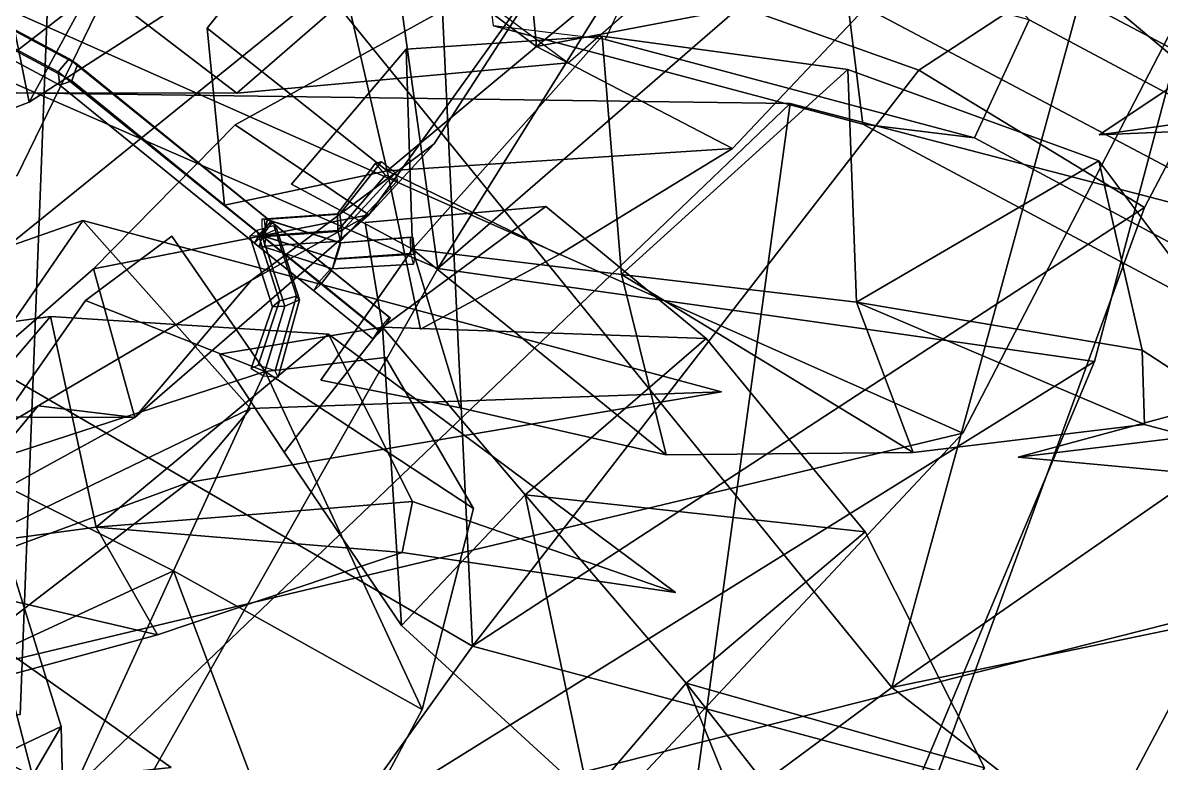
# Model space of a CAD drawing. Header units: metres. Extents: x -208 to 315, y -224 to 287.
# Drawn here: x 107.14 to 137.41, y 108.65 to 128.33 of the extents above; entities that cross this region are included whole.
import ezdxf

# ---------------------------------------------------------------- set-up
doc = ezdxf.new("R2010")
doc.units = ezdxf.units.M

msp = doc.modelspace()

# ---------------------------------------------------------------- linework, layer by layer
at = {"layer": 'Breeder_Intrnd', "color": 3}
for points in [[(119.2463, 131.6201, 609.4126), (129.0605, 129.0043, 626.4053), (129.4724, 125.6354, 625.6489), (119.6581, 128.2512, 608.6561)], [(122.628, 127.8862, 606.8847), (132.4422, 125.2704, 623.8774), (133.8935, 128.4103, 623.5225), (124.0793, 131.0261, 606.5298)], [(131.8342, 130.7452, 625.0714), (143.1471, 124.7561, 640.7779), (140.3734, 123.0152, 642.1119), (129.0605, 129.0043, 626.4053)], [(133.8935, 128.4103, 623.5225), (144.8621, 122.5615, 638.6962), (143.1471, 124.7561, 640.7779), (131.8342, 130.7452, 625.0714)], [(112.8382, 126.4585, 588.6315), (121.6421, 127.2703, 607.9952), (124.3185, 129.5933, 606.681), (115.5146, 128.7815, 587.3173)], [(110.0895, 128.5638, 589.9835), (118.819, 129.3723, 609.1901), (121.6421, 127.2703, 607.9952), (112.8382, 126.4585, 588.6315)], [(129.0605, 129.0043, 626.4053), (140.3734, 123.0152, 642.1119), (140.4409, 119.7866, 640.8225), (129.4724, 125.6354, 625.6489)], [(103.504, 126.4682, 569.6398), (112.8382, 126.4585, 588.6315), (115.5146, 128.7815, 587.3173), (106.1804, 128.7912, 568.3255)], [(100.7553, 128.5735, 570.9918), (110.0895, 128.5638, 589.9835), (112.8382, 126.4585, 588.6315), (103.504, 126.4682, 569.6398)], [(132.4422, 125.2704, 623.8774), (143.1992, 119.5077, 638.7236), (144.8621, 122.5615, 638.6962), (133.8935, 128.4103, 623.5225)], [(119.6581, 128.2512, 608.6561), (129.4724, 125.6354, 625.6489), (132.4422, 125.2704, 623.8774), (122.628, 127.8862, 606.8847)], [(129.4724, 125.6354, 625.6489), (140.4409, 119.7866, 640.8225), (143.1992, 119.5077, 638.7236), (132.4422, 125.2704, 623.8774)]]:
    msp.add_3dface(points, dxfattribs=at)
at = {"layer": 'Breeder_Leaf', "color": 3}
for points in [[(89.7204, 136.2457, 86.4083), (154.0528, 159.7351, 98.03906), (132.1334, 117.4196, 105.927)], [(89.7204, 136.2457, 86.4083), (132.1334, 117.4196, 105.927), (154.0528, 159.7351, 98.03906)], [(107.3074, 138.9071, 146.5523), (141.2963, 151.0705, 141.5739), (130.2476, 110.6597, 157.3264)], [(107.3074, 138.9071, 146.5523), (130.2476, 110.6597, 157.3264), (141.2963, 151.0705, 141.5739)], [(130.2476, 110.6597, 157.3264), (141.2963, 151.0705, 141.5739), (162.5926, 133.1318, 142.7874)], [(130.2476, 110.6597, 157.3264), (162.5926, 133.1318, 142.7874), (141.2963, 151.0705, 141.5739)], [(95.6958, 131.6287, 228.0998), (114.1732, 150.6423, 226.1521), (118.1804, 121.7968, 240.9158)], [(95.6958, 131.6287, 228.0998), (118.1804, 121.7968, 240.9158), (114.1732, 150.6423, 226.1521)], [(118.1804, 121.7968, 240.9158), (114.1732, 150.6423, 226.1521), (133.483, 146.3416, 230.8463)], [(118.1804, 121.7968, 240.9158), (133.483, 146.3416, 230.8463), (114.1732, 150.6423, 226.1521)], [(133.483, 146.3416, 230.8463), (141.7182, 142.2077, 248.3609), (118.1804, 121.7968, 240.9158)], [(133.483, 146.3416, 230.8463), (118.1804, 121.7968, 240.9158), (141.7182, 142.2077, 248.3609)], [(108.3868, 143.9746, 176.6775), (74.4302, 108.7597, 167.5458), (78.5801, 140.8861, 157.9417)], [(108.3868, 143.9746, 176.6775), (78.5801, 140.8861, 157.9417), (74.4302, 108.7597, 167.5458)], [(74.4302, 108.7597, 167.5458), (108.3868, 143.9746, 176.6775), (107.0762, 109.9461, 182.8236)], [(74.4302, 108.7597, 167.5458), (107.0762, 109.9461, 182.8236), (108.3868, 143.9746, 176.6775)], [(118.1804, 121.7968, 240.9158), (141.7182, 142.2077, 248.3609), (135.6362, 119.3306, 259.7283)], [(118.1804, 121.7968, 240.9158), (135.6362, 119.3306, 259.7283), (141.7182, 142.2077, 248.3609)], [(79.09665, 120.4481, 152.2896), (107.3074, 138.9071, 146.5523), (104.2767, 91.4248, 167.1801)], [(79.09665, 120.4481, 152.2896), (104.2767, 91.4248, 167.1801), (107.3074, 138.9071, 146.5523)], [(104.2767, 91.4248, 167.1801), (107.3074, 138.9071, 146.5523), (130.2476, 110.6597, 157.3264)], [(104.2767, 91.4248, 167.1801), (130.2476, 110.6597, 157.3264), (107.3074, 138.9071, 146.5523)], [(132.1334, 117.4196, 105.927), (68.177, 102.1673, 97.992), (89.7204, 136.2457, 86.4083)], [(132.1334, 117.4196, 105.927), (89.7204, 136.2457, 86.4083), (68.177, 102.1673, 97.992)], [(115.0789, 131.9913, 566.8145), (120.0394, 135.796, 564.4664), (120.8015, 127.6962, 570.4965)], [(115.0789, 131.9913, 566.8145), (120.8015, 127.6962, 570.4965), (120.0394, 135.796, 564.4664)], [(120.8015, 127.6962, 570.4965), (120.0394, 135.796, 564.4664), (125.2648, 131.4158, 567.3699)], [(120.8015, 127.6962, 570.4965), (125.2648, 131.4158, 567.3699), (120.0394, 135.796, 564.4664)], [(118.163, 131.6312, 312.8391), (143.0243, 134.9624, 300.465), (130.9641, 127.0671, 315.0619)], [(118.163, 131.6312, 312.8391), (130.9641, 127.0671, 315.0619), (143.0243, 134.9624, 300.465)], [(143.0243, 134.9624, 300.465), (136.9622, 123.4174, 326.48), (130.9641, 127.0671, 315.0619)], [(143.0243, 134.9624, 300.465), (130.9641, 127.0671, 315.0619), (136.9622, 123.4174, 326.48)], [(111.7578, 134.3602, 621.3136), (107.3183, 126.2226, 617.4152), (106.3274, 131.0475, 622.8831)], [(111.7578, 134.3602, 621.3136), (106.3274, 131.0475, 622.8831), (107.3183, 126.2226, 617.4152)], [(112.4922, 129.5676, 614.9616), (107.3183, 126.2226, 617.4152), (111.7578, 134.3602, 621.3136)], [(112.4922, 129.5676, 614.9616), (111.7578, 134.3602, 621.3136), (107.3183, 126.2226, 617.4152)], [(138.0736, 127.1365, 687.14), (130.0194, 133.9011, 690.1888), (137.6642, 131.4426, 690.3589)], [(138.0736, 127.1365, 687.14), (137.6642, 131.4426, 690.3589), (130.0194, 133.9011, 690.1888)], [(162.5926, 133.1318, 142.7874), (172.7513, 119.4898, 163.922), (130.2476, 110.6597, 157.3264)], [(162.5926, 133.1318, 142.7874), (130.2476, 110.6597, 157.3264), (172.7513, 119.4898, 163.922)], [(116.8309, 124.3986, 573.2885), (112.0434, 128.1859, 569.4856), (115.0789, 131.9913, 566.8145)], [(116.8309, 124.3986, 573.2885), (115.0789, 131.9913, 566.8145), (112.0434, 128.1859, 569.4856)], [(116.8309, 124.3986, 573.2885), (115.0789, 131.9913, 566.8145), (120.8015, 127.6962, 570.4965)], [(116.8309, 124.3986, 573.2885), (120.8015, 127.6962, 570.4965), (115.0789, 131.9913, 566.8145)], [(106.512, 101.2159, 247.829), (95.6958, 131.6287, 228.0998), (118.1804, 121.7968, 240.9158)], [(106.512, 101.2159, 247.829), (118.1804, 121.7968, 240.9158), (95.6958, 131.6287, 228.0998)], [(104.2584, 120.3912, 314.9655), (118.163, 131.6312, 312.8391), (119.1029, 111.7603, 322.499)], [(104.2584, 120.3912, 314.9655), (119.1029, 111.7603, 322.499), (118.163, 131.6312, 312.8391)], [(119.1029, 111.7603, 322.499), (118.163, 131.6312, 312.8391), (130.9641, 127.0671, 315.0619)], [(119.1029, 111.7603, 322.499), (130.9641, 127.0671, 315.0619), (118.163, 131.6312, 312.8391)], [(130.2694, 129.5105, 571.7233), (120.8015, 127.6962, 570.4965), (125.2648, 131.4158, 567.3699)], [(130.2694, 129.5105, 571.7233), (125.2648, 131.4158, 567.3699), (120.8015, 127.6962, 570.4965)], [(107.3183, 126.2226, 617.4152), (101.6133, 124.0195, 620.9557), (106.3274, 131.0475, 622.8831)], [(107.3183, 126.2226, 617.4152), (106.3274, 131.0475, 622.8831), (101.6133, 124.0195, 620.9557)], [(102.5515, 124.1689, 489.1174), (102.5794, 131.1566, 483.2004), (107.7359, 129.7987, 485.2195)], [(102.5515, 124.1689, 489.1174), (107.7359, 129.7987, 485.2195), (102.5794, 131.1566, 483.2004)], [(107.7359, 129.7987, 485.2195), (109.5852, 129.5954, 490.4482), (102.5515, 124.1689, 489.1174)], [(107.7359, 129.7987, 485.2195), (102.5515, 124.1689, 489.1174), (109.5852, 129.5954, 490.4482)], [(102.5515, 124.1689, 489.1174), (109.5852, 129.5954, 490.4482), (106.9932, 124.2675, 494.8213)], [(102.5515, 124.1689, 489.1174), (106.9932, 124.2675, 494.8213), (109.5852, 129.5954, 490.4482)], [(120.8015, 127.6962, 570.4965), (130.2694, 129.5105, 571.7233), (126.0114, 124.9889, 574.3852)], [(120.8015, 127.6962, 570.4965), (126.0114, 124.9889, 574.3852), (130.2694, 129.5105, 571.7233)], [(116.8309, 124.3986, 573.2885), (112.5113, 123.4842, 570.4897), (112.0434, 128.1859, 569.4856)], [(116.8309, 124.3986, 573.2885), (112.0434, 128.1859, 569.4856), (112.5113, 123.4842, 570.4897)], [(117.5029, 122.3127, 573.8435), (117.3369, 127.631, 569.0048), (122.5505, 127.9712, 567.1254)], [(117.5029, 122.3127, 573.8435), (122.5505, 127.9712, 567.1254), (117.3369, 127.631, 569.0048)], [(117.5029, 122.3127, 573.8435), (122.5505, 127.9712, 567.1254), (123.0563, 121.6427, 572.0698)], [(117.5029, 122.3127, 573.8435), (123.0563, 121.6427, 572.0698), (122.5505, 127.9712, 567.1254)], [(122.5505, 127.9712, 567.1254), (129.0767, 127.0897, 566.0173), (123.0563, 121.6427, 572.0698)], [(122.5505, 127.9712, 567.1254), (123.0563, 121.6427, 572.0698), (129.0767, 127.0897, 566.0173)], [(117.5029, 122.3127, 573.8435), (114.2918, 124.0447, 570.0997), (117.3369, 127.631, 569.0048)], [(117.5029, 122.3127, 573.8435), (117.3369, 127.631, 569.0048), (114.2918, 124.0447, 570.0997)], [(126.0114, 124.9889, 574.3852), (116.8309, 124.3986, 573.2885), (120.8015, 127.6962, 570.4965)], [(126.0114, 124.9889, 574.3852), (120.8015, 127.6962, 570.4965), (116.8309, 124.3986, 573.2885)], [(130.9641, 127.0671, 315.0619), (136.9622, 123.4174, 326.48), (119.1029, 111.7603, 322.499)], [(130.9641, 127.0671, 315.0619), (119.1029, 111.7603, 322.499), (136.9622, 123.4174, 326.48)], [(123.0563, 121.6427, 572.0698), (129.0767, 127.0897, 566.0173), (129.3055, 120.9009, 570.0876)], [(123.0563, 121.6427, 572.0698), (129.3055, 120.9009, 570.0876), (129.0767, 127.0897, 566.0173)], [(129.0767, 127.0897, 566.0173), (135.747, 124.6588, 565.5297), (129.3055, 120.9009, 570.0876)], [(129.0767, 127.0897, 566.0173), (129.3055, 120.9009, 570.0876), (135.747, 124.6588, 565.5297)], [(80.4293, 81.1094, 98.2289), (88.9741, 126.7151, 76.08775), (127.5404, 126.1876, 66.7186)], [(80.4293, 81.1094, 98.2289), (127.5404, 126.1876, 66.7186), (88.9741, 126.7151, 76.08775)], [(80.4293, 81.1094, 98.2289), (127.5404, 126.1876, 66.7186), (120.2349, 73.1195, 87.6779)], [(80.4293, 81.1094, 98.2289), (120.2349, 73.1195, 87.6779), (127.5404, 126.1876, 66.7186)], [(127.5404, 126.1876, 66.7186), (173.3814, 114.26, 60.7874), (120.2349, 73.1195, 87.6779)], [(127.5404, 126.1876, 66.7186), (120.2349, 73.1195, 87.6779), (173.3814, 114.26, 60.7874)], [(93.6429, 102.7205, 325.2616), (103.3232, 125.1858, 327.7505), (108.1635, 109.6297, 332.9379)], [(93.6429, 102.7205, 325.2616), (108.1635, 109.6297, 332.9379), (103.3232, 125.1858, 327.7505)], [(126.0114, 124.9889, 574.3852), (121.4009, 122.1695, 575.981), (116.8309, 124.3986, 573.2885)], [(126.0114, 124.9889, 574.3852), (116.8309, 124.3986, 573.2885), (121.4009, 122.1695, 575.981)], [(116.8309, 124.3986, 573.2885), (121.4009, 122.1695, 575.981), (117.7138, 120.1884, 574.4212)], [(116.8309, 124.3986, 573.2885), (117.7138, 120.1884, 574.4212), (121.4009, 122.1695, 575.981)], [(129.3055, 120.9009, 570.0876), (135.747, 124.6588, 565.5297), (136.8978, 119.631, 567.2671)], [(129.3055, 120.9009, 570.0876), (136.8978, 119.631, 567.2671), (135.747, 124.6588, 565.5297)], [(135.747, 124.6588, 565.5297), (142.0257, 116.2969, 561.9449), (136.8978, 119.631, 567.2671)], [(135.747, 124.6588, 565.5297), (136.8978, 119.631, 567.2671), (142.0257, 116.2969, 561.9449)], [(116.7029, 120.2382, 574.576), (116.2469, 123.019, 570.173), (121.0456, 123.4499, 569.8272)], [(116.7029, 120.2382, 574.576), (121.0456, 123.4499, 569.8272), (116.2469, 123.019, 570.173)], [(116.7029, 120.2382, 574.576), (121.0456, 123.4499, 569.8272), (125.3097, 119.9422, 569.2407)], [(116.7029, 120.2382, 574.576), (125.3097, 119.9422, 569.2407), (121.0456, 123.4499, 569.8272)], [(119.1029, 111.7603, 322.499), (136.9622, 123.4174, 326.48), (131.4843, 108.4414, 334.3567)], [(119.1029, 111.7603, 322.499), (131.4843, 108.4414, 334.3567), (136.9622, 123.4174, 326.48)], [(98.6125, 119.5249, 413.8255), (108.7421, 123.0743, 417.6665), (101.3756, 112.3749, 422.8914)], [(98.6125, 119.5249, 413.8255), (101.3756, 112.3749, 422.8914), (108.7421, 123.0743, 417.6665)], [(101.3756, 112.3749, 422.8914), (108.7421, 123.0743, 417.6665), (113.1984, 118.0826, 423.2561)], [(101.3756, 112.3749, 422.8914), (113.1984, 118.0826, 423.2561), (108.7421, 123.0743, 417.6665)], [(108.7421, 123.0743, 417.6665), (125.7191, 118.5251, 419.8297), (113.1984, 118.0826, 423.2561)], [(108.7421, 123.0743, 417.6665), (113.1984, 118.0826, 423.2561), (125.7191, 118.5251, 419.8297)], [(113.5913, 119.0616, 575.3179), (108.8084, 120.9451, 577.9025), (111.1097, 122.6568, 574.4781)], [(113.5913, 119.0616, 575.3179), (111.1097, 122.6568, 574.4781), (108.8084, 120.9451, 577.9025)], [(117.5029, 122.3127, 573.8435), (118.7681, 118.0972, 577.5493), (115.0656, 118.8325, 575.1611)], [(117.5029, 122.3127, 573.8435), (115.0656, 118.8325, 575.1611), (118.7681, 118.0972, 577.5493)], [(124.2438, 116.8492, 577.0905), (117.5029, 122.3127, 573.8435), (123.0563, 121.6427, 572.0698)], [(124.2438, 116.8492, 577.0905), (123.0563, 121.6427, 572.0698), (117.5029, 122.3127, 573.8435)], [(124.2438, 116.8492, 577.0905), (118.7681, 118.0972, 577.5493), (117.5029, 122.3127, 573.8435)], [(124.2438, 116.8492, 577.0905), (117.5029, 122.3127, 573.8435), (118.7681, 118.0972, 577.5493)], [(135.6362, 119.3306, 259.7283), (106.512, 101.2159, 247.829), (118.1804, 121.7968, 240.9158)], [(135.6362, 119.3306, 259.7283), (118.1804, 121.7968, 240.9158), (106.512, 101.2159, 247.829)], [(130.8133, 116.9061, 575.5094), (123.0563, 121.6427, 572.0698), (129.3055, 120.9009, 570.0876)], [(130.8133, 116.9061, 575.5094), (129.3055, 120.9009, 570.0876), (123.0563, 121.6427, 572.0698)], [(123.0563, 121.6427, 572.0698), (130.8133, 116.9061, 575.5094), (124.2438, 116.8492, 577.0905)], [(123.0563, 121.6427, 572.0698), (124.2438, 116.8492, 577.0905), (130.8133, 116.9061, 575.5094)], [(105.7152, 116.5045, 579.4727), (108.8084, 120.9451, 577.9025), (113.5913, 119.0616, 575.3179)], [(105.7152, 116.5045, 579.4727), (113.5913, 119.0616, 575.3179), (108.8084, 120.9451, 577.9025)], [(136.8978, 119.631, 567.2671), (136.9594, 117.6515, 572.1806), (129.3055, 120.9009, 570.0876)], [(136.8978, 119.631, 567.2671), (129.3055, 120.9009, 570.0876), (136.9594, 117.6515, 572.1806)], [(129.3055, 120.9009, 570.0876), (136.9594, 117.6515, 572.1806), (130.8133, 116.9061, 575.5094)], [(129.3055, 120.9009, 570.0876), (130.8133, 116.9061, 575.5094), (136.9594, 117.6515, 572.1806)], [(100.9524, 119.5694, 488.2876), (107.8825, 120.525, 488.2136), (102.3222, 114.0213, 494.4853)], [(100.9524, 119.5694, 488.2876), (102.3222, 114.0213, 494.4853), (107.8825, 120.525, 488.2136)], [(102.3222, 114.0213, 494.4853), (107.8825, 120.525, 488.2136), (109.0966, 114.9262, 493.4535)], [(102.3222, 114.0213, 494.4853), (109.0966, 114.9262, 493.4535), (107.8825, 120.525, 488.2136)], [(107.8825, 120.525, 488.2136), (115.2751, 120.0567, 489.0553), (109.0966, 114.9262, 493.4535)], [(107.8825, 120.525, 488.2136), (109.0966, 114.9262, 493.4535), (115.2751, 120.0567, 489.0553)], [(94.04667, 107.2723, 317.9857), (104.2584, 120.3912, 314.9655), (109.8644, 98.8431, 327.6453)], [(94.04667, 107.2723, 317.9857), (109.8644, 98.8431, 327.6453), (104.2584, 120.3912, 314.9655)], [(109.8644, 98.8431, 327.6453), (104.2584, 120.3912, 314.9655), (119.1029, 111.7603, 322.499)], [(109.8644, 98.8431, 327.6453), (119.1029, 111.7603, 322.499), (104.2584, 120.3912, 314.9655)], [(116.7029, 120.2382, 574.576), (114.0891, 116.9213, 578.4837), (112.3701, 119.5193, 575.2824)], [(116.7029, 120.2382, 574.576), (112.3701, 119.5193, 575.2824), (114.0891, 116.9213, 578.4837)], [(117.2117, 112.31, 579.3422), (114.0891, 116.9213, 578.4837), (116.7029, 120.2382, 574.576)], [(117.2117, 112.31, 579.3422), (116.7029, 120.2382, 574.576), (114.0891, 116.9213, 578.4837)], [(116.7029, 120.2382, 574.576), (125.3097, 119.9422, 569.2407), (120.5018, 115.7837, 574.1747)], [(116.7029, 120.2382, 574.576), (120.5018, 115.7837, 574.1747), (125.3097, 119.9422, 569.2407)], [(117.2117, 112.31, 579.3422), (116.7029, 120.2382, 574.576), (120.5018, 115.7837, 574.1747)], [(117.2117, 112.31, 579.3422), (120.5018, 115.7837, 574.1747), (116.7029, 120.2382, 574.576)], [(109.0966, 114.9262, 493.4535), (115.2751, 120.0567, 489.0553), (117.5047, 115.6082, 491.8392)], [(109.0966, 114.9262, 493.4535), (117.5047, 115.6082, 491.8392), (115.2751, 120.0567, 489.0553)], [(115.2751, 120.0567, 489.0553), (124.4933, 113.1869, 487.6627), (117.5047, 115.6082, 491.8392)], [(115.2751, 120.0567, 489.0553), (117.5047, 115.6082, 491.8392), (124.4933, 113.1869, 487.6627)], [(125.3097, 119.9422, 569.2407), (129.5412, 114.7979, 569.7176), (120.5018, 115.7837, 574.1747)], [(125.3097, 119.9422, 569.2407), (120.5018, 115.7837, 574.1747), (129.5412, 114.7979, 569.7176)], [(142.0257, 116.2969, 561.9449), (136.9594, 117.6515, 572.1806), (136.8978, 119.631, 567.2671)], [(142.0257, 116.2969, 561.9449), (136.8978, 119.631, 567.2671), (136.9594, 117.6515, 572.1806)], [(106.512, 101.2159, 247.829), (135.6362, 119.3306, 259.7283), (126.0515, 96.5374, 264.8131)], [(106.512, 101.2159, 247.829), (126.0515, 96.5374, 264.8131), (135.6362, 119.3306, 259.7283)], [(113.5913, 119.0616, 575.3179), (116.791, 119.4368, 571.2011), (119.1239, 115.4175, 572.5186)], [(113.5913, 119.0616, 575.3179), (119.1239, 115.4175, 572.5186), (116.791, 119.4368, 571.2011)], [(130.2476, 110.6597, 157.3264), (172.7513, 119.4898, 163.922), (152.7804, 93.1515, 178.1769)], [(130.2476, 110.6597, 157.3264), (152.7804, 93.1515, 178.1769), (172.7513, 119.4898, 163.922)], [(105.7152, 116.5045, 579.4727), (113.5913, 119.0616, 575.3179), (111.1553, 113.7596, 575.9419)], [(105.7152, 116.5045, 579.4727), (111.1553, 113.7596, 575.9419), (113.5913, 119.0616, 575.3179)], [(113.5913, 119.0616, 575.3179), (117.7574, 110.0771, 573.1842), (111.1553, 113.7596, 575.9419)], [(113.5913, 119.0616, 575.3179), (111.1553, 113.7596, 575.9419), (117.7574, 110.0771, 573.1842)], [(113.5913, 119.0616, 575.3179), (119.1239, 115.4175, 572.5186), (117.7574, 110.0771, 573.1842)], [(113.5913, 119.0616, 575.3179), (117.7574, 110.0771, 573.1842), (119.1239, 115.4175, 572.5186)], [(125.7191, 118.5251, 419.8297), (111.5383, 116.1137, 431.3427), (113.1984, 118.0826, 423.2561)], [(125.7191, 118.5251, 419.8297), (113.1984, 118.0826, 423.2561), (111.5383, 116.1137, 431.3427)], [(113.1984, 118.0826, 423.2561), (111.5383, 116.1137, 431.3427), (101.3756, 112.3749, 422.8914)], [(113.1984, 118.0826, 423.2561), (101.3756, 112.3749, 422.8914), (111.5383, 116.1137, 431.3427)], [(132.1334, 117.4196, 105.927), (104.7652, 88.2354, 110.5938), (68.177, 102.1673, 97.992)], [(132.1334, 117.4196, 105.927), (68.177, 102.1673, 97.992), (104.7652, 88.2354, 110.5938)], [(111.1553, 113.7596, 575.9419), (103.5593, 110.2592, 580.8901), (105.7152, 116.5045, 579.4727)], [(111.1553, 113.7596, 575.9419), (105.7152, 116.5045, 579.4727), (103.5593, 110.2592, 580.8901)], [(101.3756, 112.3749, 422.8914), (111.5383, 116.1137, 431.3427), (102.7686, 109.3681, 433.4388)], [(101.3756, 112.3749, 422.8914), (102.7686, 109.3681, 433.4388), (111.5383, 116.1137, 431.3427)], [(117.5047, 115.6082, 491.8392), (117.2266, 114.2535, 497.2141), (109.0966, 114.9262, 493.4535)], [(117.5047, 115.6082, 491.8392), (109.0966, 114.9262, 493.4535), (117.2266, 114.2535, 497.2141)], [(120.5018, 115.7837, 574.1747), (122.1952, 107.7466, 579.3683), (117.2117, 112.31, 579.3422)], [(120.5018, 115.7837, 574.1747), (117.2117, 112.31, 579.3422), (122.1952, 107.7466, 579.3683)], [(124.4933, 113.1869, 487.6627), (117.2266, 114.2535, 497.2141), (117.5047, 115.6082, 491.8392)], [(124.4933, 113.1869, 487.6627), (117.5047, 115.6082, 491.8392), (117.2266, 114.2535, 497.2141)], [(120.5018, 115.7837, 574.1747), (129.5412, 114.7979, 569.7176), (124.7826, 110.7823, 573.7365)], [(120.5018, 115.7837, 574.1747), (124.7826, 110.7823, 573.7365), (129.5412, 114.7979, 569.7176)], [(122.1952, 107.7466, 579.3683), (120.5018, 115.7837, 574.1747), (124.7826, 110.7823, 573.7365)], [(122.1952, 107.7466, 579.3683), (124.7826, 110.7823, 573.7365), (120.5018, 115.7837, 574.1747)], [(110.725, 112.0626, 499.8893), (102.3222, 114.0213, 494.4853), (109.0966, 114.9262, 493.4535)], [(110.725, 112.0626, 499.8893), (109.0966, 114.9262, 493.4535), (102.3222, 114.0213, 494.4853)], [(109.0966, 114.9262, 493.4535), (117.2266, 114.2535, 497.2141), (110.725, 112.0626, 499.8893)], [(109.0966, 114.9262, 493.4535), (110.725, 112.0626, 499.8893), (117.2266, 114.2535, 497.2141)], [(129.5412, 114.7979, 569.7176), (132.7119, 108.5259, 570.8343), (124.7826, 110.7823, 573.7365)], [(129.5412, 114.7979, 569.7176), (124.7826, 110.7823, 573.7365), (132.7119, 108.5259, 570.8343)], [(120.2349, 73.1195, 87.6779), (173.3814, 114.26, 60.7874), (165.0279, 64.1846, 75.9234)], [(120.2349, 73.1195, 87.6779), (165.0279, 64.1846, 75.9234), (173.3814, 114.26, 60.7874)], [(102.3222, 114.0213, 494.4853), (110.725, 112.0626, 499.8893), (103.9276, 110.2169, 500.5992)], [(102.3222, 114.0213, 494.4853), (103.9276, 110.2169, 500.5992), (110.725, 112.0626, 499.8893)], [(103.5593, 110.2592, 580.8901), (111.1553, 113.7596, 575.9419), (108.4238, 107.7967, 576.6592)], [(103.5593, 110.2592, 580.8901), (108.4238, 107.7967, 576.6592), (111.1553, 113.7596, 575.9419)], [(111.1553, 113.7596, 575.9419), (114.6954, 104.3489, 574.7358), (108.4238, 107.7967, 576.6592)], [(111.1553, 113.7596, 575.9419), (108.4238, 107.7967, 576.6592), (114.6954, 104.3489, 574.7358)], [(117.7574, 110.0771, 573.1842), (114.6954, 104.3489, 574.7358), (111.1553, 113.7596, 575.9419)], [(117.7574, 110.0771, 573.1842), (111.1553, 113.7596, 575.9419), (114.6954, 104.3489, 574.7358)], [(114.8183, 106.5849, 235.4317), (138.9962, 112.7086, 234.8718), (123.1666, 82.8817, 251.9292)], [(114.8183, 106.5849, 235.4317), (123.1666, 82.8817, 251.9292), (138.9962, 112.7086, 234.8718)], [(123.1666, 82.8817, 251.9292), (138.9962, 112.7086, 234.8718), (146.5706, 89.5622, 248.038)], [(123.1666, 82.8817, 251.9292), (146.5706, 89.5622, 248.038), (138.9962, 112.7086, 234.8718)], [(105.5241, 112.4726, 491.5562), (111.0924, 108.5402, 493.1294), (101.1895, 107.4769, 496.7832)], [(105.5241, 112.4726, 491.5562), (101.1895, 107.4769, 496.7832), (111.0924, 108.5402, 493.1294)], [(131.4843, 108.4414, 334.3567), (109.8644, 98.8431, 327.6453), (119.1029, 111.7603, 322.499)], [(131.4843, 108.4414, 334.3567), (119.1029, 111.7603, 322.499), (109.8644, 98.8431, 327.6453)], [(124.7826, 110.7823, 573.7365), (127.649, 103.6818, 577.595), (122.1952, 107.7466, 579.3683)], [(124.7826, 110.7823, 573.7365), (122.1952, 107.7466, 579.3683), (127.649, 103.6818, 577.595)], [(124.7826, 110.7823, 573.7365), (132.7119, 108.5259, 570.8343), (129.8035, 104.3688, 572.8043)], [(124.7826, 110.7823, 573.7365), (129.8035, 104.3688, 572.8043), (132.7119, 108.5259, 570.8343)], [(129.8035, 104.3688, 572.8043), (127.649, 103.6818, 577.595), (124.7826, 110.7823, 573.7365)], [(129.8035, 104.3688, 572.8043), (124.7826, 110.7823, 573.7365), (127.649, 103.6818, 577.595)], [(152.7804, 93.1515, 178.1769), (104.2767, 91.4248, 167.1801), (130.2476, 110.6597, 157.3264)], [(152.7804, 93.1515, 178.1769), (130.2476, 110.6597, 157.3264), (104.2767, 91.4248, 167.1801)], [(108.4238, 107.7967, 576.6592), (102.3947, 103.3276, 580.8063), (103.5593, 110.2592, 580.8901)], [(108.4238, 107.7967, 576.6592), (103.5593, 110.2592, 580.8901), (102.3947, 103.3276, 580.8063)], [(108.1635, 109.6297, 332.9379), (96.3855, 89.4293, 331.2852), (93.6429, 102.7205, 325.2616)], [(108.1635, 109.6297, 332.9379), (93.6429, 102.7205, 325.2616), (96.3855, 89.4293, 331.2852)], [(108.1635, 109.6297, 332.9379), (108.489, 95.7777, 336.2988), (96.3855, 89.4293, 331.2852)], [(108.1635, 109.6297, 332.9379), (96.3855, 89.4293, 331.2852), (108.489, 95.7777, 336.2988)]]:
    msp.add_3dface(points, dxfattribs=at)
at = {"layer": 'Breeder_Petiole', "color": 3}
for points in [[(103.4896, 129.9935, 569.848), (108.3792, 127.3722, 573.7063), (108.0843, 127.0296, 573.8473), (103.1946, 129.6508, 569.989)], [(103.7093, 129.8418, 569.4665), (108.599, 127.2205, 573.3248), (108.3792, 127.3722, 573.7063), (103.4896, 129.9935, 569.848)], [(103.5554, 129.4129, 569.3701), (108.4451, 126.7916, 573.2284), (108.599, 127.2205, 573.3248), (103.7093, 129.8418, 569.4665)], [(103.1946, 129.6508, 569.989), (108.0843, 127.0296, 573.8473), (108.1288, 126.6743, 573.5495), (103.2392, 129.2956, 569.6912)], [(103.2392, 129.2956, 569.6912), (108.1288, 126.6743, 573.5495), (108.4451, 126.7916, 573.2284), (103.5554, 129.4129, 569.3701)], [(108.3792, 127.3722, 573.7063), (113.7395, 123.0506, 574.4166), (113.4446, 122.7079, 574.5576), (108.0843, 127.0296, 573.8473)], [(108.599, 127.2205, 573.3248), (113.7753, 123.0235, 573.953), (113.7395, 123.0506, 574.4166), (108.3792, 127.3722, 573.7063)], [(108.4451, 126.7916, 573.2284), (113.5084, 122.6711, 573.8062), (113.7753, 123.0235, 573.953), (108.599, 127.2205, 573.3248)], [(108.0843, 127.0296, 573.8473), (113.4446, 122.7079, 574.5576), (113.3052, 122.4772, 574.1777), (108.1288, 126.6743, 573.5495)], [(108.1288, 126.6743, 573.5495), (113.3052, 122.4772, 574.1777), (113.5084, 122.6711, 573.8062), (108.4451, 126.7916, 573.2284)], [(115.509, 123.2506, 573.6705), (116.5243, 124.5988, 573.1337), (116.6849, 124.6396, 573.5689), (115.5758, 123.2452, 574.1314)], [(115.5174, 122.8111, 573.5166), (116.7845, 124.2832, 572.9109), (116.5243, 124.5988, 573.1337), (115.509, 123.2506, 573.6705)], [(115.5758, 123.2452, 574.1314), (116.6849, 124.6396, 573.5689), (117.0513, 124.343, 573.6145), (115.6263, 122.7932, 574.2634)], [(115.5895, 122.53, 573.8809), (117.1083, 124.126, 573.2064), (116.7845, 124.2832, 572.9109), (115.5174, 122.8111, 573.5166)], [(115.6263, 122.7932, 574.2634), (117.0513, 124.343, 573.6145), (117.1083, 124.126, 573.2064), (115.5895, 122.53, 573.8809)], [(113.5084, 122.6711, 573.8062), (115.5174, 122.8111, 573.5166), (115.509, 123.2506, 573.6705), (113.5, 123.1106, 573.9601)], [(113.5, 123.1106, 573.9601), (115.509, 123.2506, 573.6705), (115.5758, 123.2452, 574.1314), (113.5668, 123.1053, 574.421)], [(113.5668, 123.1053, 574.421), (115.5758, 123.2452, 574.1314), (115.6263, 122.7932, 574.2634), (113.6173, 122.6532, 574.553)], [(113.8165, 122.9393, 574.4411), (114.4212, 121.062, 574.9406), (113.9724, 120.9419, 575.0325), (113.3677, 122.8192, 574.533)], [(113.7395, 123.0506, 574.4166), (115.3136, 121.7764, 574.6127), (115.0186, 121.4338, 574.7537), (113.4446, 122.7079, 574.5576)], [(113.5084, 122.6711, 573.8062), (115.4475, 122.0573, 573.7556), (115.5848, 122.4793, 573.897), (113.6457, 123.0931, 573.9476)], [(113.5084, 122.6711, 573.8062), (115.0824, 121.397, 574.0023), (115.3493, 121.7493, 574.1491), (113.7753, 123.0235, 573.953)], [(113.6582, 123.0943, 574.4131), (115.5973, 122.4805, 574.3625), (115.465, 122.0504, 574.5103), (113.5259, 122.6642, 574.5609)], [(113.6457, 123.0931, 573.9476), (115.5848, 122.4793, 573.897), (115.5973, 122.4805, 574.3625), (113.6582, 123.0943, 574.4131)], [(113.7753, 123.0235, 573.953), (115.3493, 121.7493, 574.1491), (115.3136, 121.7764, 574.6127), (113.7395, 123.0506, 574.4166)], [(113.8979, 122.8461, 573.9921), (114.5027, 120.9688, 574.4916), (114.4212, 121.062, 574.9406), (113.8165, 122.9393, 574.4411)], [(113.3677, 122.8192, 574.533), (113.9724, 120.9419, 575.0325), (113.7873, 120.7773, 574.6381), (113.1825, 122.6546, 574.1385)], [(113.1825, 122.6546, 574.1385), (113.7873, 120.7773, 574.6381), (114.1132, 120.7939, 574.3057), (113.5084, 122.6711, 573.8062)], [(113.4446, 122.7079, 574.5576), (115.0186, 121.4338, 574.7537), (114.8792, 121.2031, 574.3738), (113.3052, 122.4772, 574.1777)], [(113.3052, 122.4772, 574.1777), (114.8792, 121.2031, 574.3738), (115.0824, 121.397, 574.0023), (113.5084, 122.6711, 573.8062)], [(113.4348, 122.4076, 574.1831), (115.3739, 121.7937, 574.1324), (115.4475, 122.0573, 573.7556), (113.5084, 122.6711, 573.8062)], [(113.5259, 122.6642, 574.5609), (115.465, 122.0504, 574.5103), (115.3739, 121.7937, 574.1324), (113.4348, 122.4076, 574.1831)], [(113.5084, 122.6711, 573.8062), (114.1132, 120.7939, 574.3057), (114.5027, 120.9688, 574.4916), (113.8979, 122.8461, 573.9921)], [(113.5805, 122.3901, 574.1705), (115.5895, 122.53, 573.8809), (115.5174, 122.8111, 573.5166), (113.5084, 122.6711, 573.8062)], [(113.6173, 122.6532, 574.553), (115.6263, 122.7932, 574.2634), (115.5895, 122.53, 573.8809), (113.5805, 122.3901, 574.1705)], [(115.4475, 122.0573, 573.7556), (117.4565, 122.1973, 573.4659), (117.4481, 122.6367, 573.6199), (115.5848, 122.4793, 573.897)], [(115.5973, 122.4805, 574.3625), (117.5149, 122.6314, 574.0807), (117.5654, 122.1794, 574.2128), (115.465, 122.0504, 574.5103)], [(115.5848, 122.4793, 573.897), (117.4481, 122.6367, 573.6199), (117.5149, 122.6314, 574.0807), (115.5973, 122.4805, 574.3625)], [(115.3739, 121.7937, 574.1324), (117.5286, 121.9162, 573.8303), (117.4565, 122.1973, 573.4659), (115.4475, 122.0573, 573.7556)], [(115.465, 122.0504, 574.5103), (117.5654, 122.1794, 574.2128), (117.5286, 121.9162, 573.8303), (115.3739, 121.7937, 574.1324)], [(115.3136, 121.7764, 574.6127), (116.8876, 120.5023, 574.8088), (116.5926, 120.1596, 574.9498), (115.0186, 121.4338, 574.7537)], [(115.0824, 121.397, 574.0023), (116.6565, 120.1228, 574.1984), (116.9234, 120.4751, 574.3452), (115.3493, 121.7493, 574.1491)], [(115.3493, 121.7493, 574.1491), (116.9234, 120.4751, 574.3452), (116.8876, 120.5023, 574.8088), (115.3136, 121.7764, 574.6127)], [(115.0186, 121.4338, 574.7537), (116.5926, 120.1596, 574.9498), (116.4532, 119.9289, 574.5699), (114.8792, 121.2031, 574.3738)], [(114.8792, 121.2031, 574.3738), (116.4532, 119.9289, 574.5699), (116.6565, 120.1228, 574.1984), (115.0824, 121.397, 574.0023)], [(114.4212, 121.062, 574.9406), (113.8542, 119.0829, 575.6153), (113.4029, 119.2258, 575.6271), (113.9724, 120.9419, 575.0325)], [(114.5027, 120.9688, 574.4916), (113.9365, 118.9116, 575.1901), (113.8542, 119.0829, 575.6153), (114.4212, 121.062, 574.9406)], [(113.9724, 120.9419, 575.0325), (113.4029, 119.2258, 575.6271), (113.217, 119.1393, 575.2089), (113.7873, 120.7773, 574.6381)], [(113.7873, 120.7773, 574.6381), (113.217, 119.1393, 575.2089), (113.5449, 118.9462, 574.9404), (114.1132, 120.7939, 574.3057)], [(114.1132, 120.7939, 574.3057), (113.5449, 118.9462, 574.9404), (113.9365, 118.9116, 575.1901), (114.5027, 120.9688, 574.4916)]]:
    msp.add_3dface(points, dxfattribs=at)
at = {"layer": 'Breeder_Stipule', "color": 3}
for points in [[(144.2252, 131.0011, 697.5662), (142.6848, 126.3298, 697.5601), (135.7608, 125.3541, 698.8809)], [(144.2252, 131.0011, 697.5662), (135.7608, 125.3541, 698.8809), (142.6848, 126.3298, 697.5601)], [(121.5217, 130.4396, 607.9167), (112.7937, 125.6161, 605.7559), (116.345, 123.2255, 610.3204)], [(121.5217, 130.4396, 607.9167), (116.345, 123.2255, 610.3204), (112.7937, 125.6161, 605.7559)], [(116.345, 123.2255, 610.3204), (118.0788, 125.1173, 615.701), (121.5217, 130.4396, 607.9167)], [(116.345, 123.2255, 610.3204), (121.5217, 130.4396, 607.9167), (118.0788, 125.1173, 615.701)], [(142.6848, 126.3298, 697.5601), (143.8702, 125.6972, 693.3175), (135.7608, 125.3541, 698.8809)], [(142.6848, 126.3298, 697.5601), (135.7608, 125.3541, 698.8809), (143.8702, 125.6972, 693.3175)], [(116.345, 123.2255, 610.3204), (112.7937, 125.6161, 605.7559), (109.0242, 121.7934, 608.2499)], [(116.345, 123.2255, 610.3204), (109.0242, 121.7934, 608.2499), (112.7937, 125.6161, 605.7559)], [(116.345, 123.2255, 610.3204), (113.2129, 121.4816, 617.0107), (118.0788, 125.1173, 615.701)], [(116.345, 123.2255, 610.3204), (118.0788, 125.1173, 615.701), (113.2129, 121.4816, 617.0107)], [(116.345, 123.2255, 610.3204), (109.0242, 121.7934, 608.2499), (110.1233, 117.8354, 613.196)], [(116.345, 123.2255, 610.3204), (110.1233, 117.8354, 613.196), (109.0242, 121.7934, 608.2499)], [(110.1233, 117.8354, 613.196), (113.2129, 121.4816, 617.0107), (116.345, 123.2255, 610.3204)], [(110.1233, 117.8354, 613.196), (116.345, 123.2255, 610.3204), (113.2129, 121.4816, 617.0107)], [(110.1233, 117.8354, 613.196), (109.0242, 121.7934, 608.2499), (104.5204, 117.8564, 612.018)], [(110.1233, 117.8354, 613.196), (104.5204, 117.8564, 612.018), (109.0242, 121.7934, 608.2499)], [(107.5568, 118.1449, 618.1195), (113.2129, 121.4816, 617.0107), (110.1233, 117.8354, 613.196)], [(107.5568, 118.1449, 618.1195), (110.1233, 117.8354, 613.196), (113.2129, 121.4816, 617.0107)], [(143.3838, 119.4354, 685.6476), (139.9917, 116.1886, 684.1831), (133.6041, 116.7871, 687.2621)], [(143.3838, 119.4354, 685.6476), (133.6041, 116.7871, 687.2621), (139.9917, 116.1886, 684.1831)], [(107.5568, 118.1449, 618.1195), (104.9208, 114.9826, 615.4064), (98.7329, 112.8639, 618.2531)], [(107.5568, 118.1449, 618.1195), (98.7329, 112.8639, 618.2531), (104.9208, 114.9826, 615.4064)], [(107.5568, 118.1449, 618.1195), (110.1233, 117.8354, 613.196), (104.9208, 114.9826, 615.4064)], [(107.5568, 118.1449, 618.1195), (104.9208, 114.9826, 615.4064), (110.1233, 117.8354, 613.196)], [(110.1233, 117.8354, 613.196), (104.5204, 117.8564, 612.018), (104.9208, 114.9826, 615.4064)], [(110.1233, 117.8354, 613.196), (104.9208, 114.9826, 615.4064), (104.5204, 117.8564, 612.018)], [(139.9917, 116.1886, 684.1831), (140.1498, 117.5739, 679.9568), (133.6041, 116.7871, 687.2621)], [(139.9917, 116.1886, 684.1831), (133.6041, 116.7871, 687.2621), (140.1498, 117.5739, 679.9568)]]:
    msp.add_3dface(points, dxfattribs=at)

doc.saveas('drawing.dxf')
